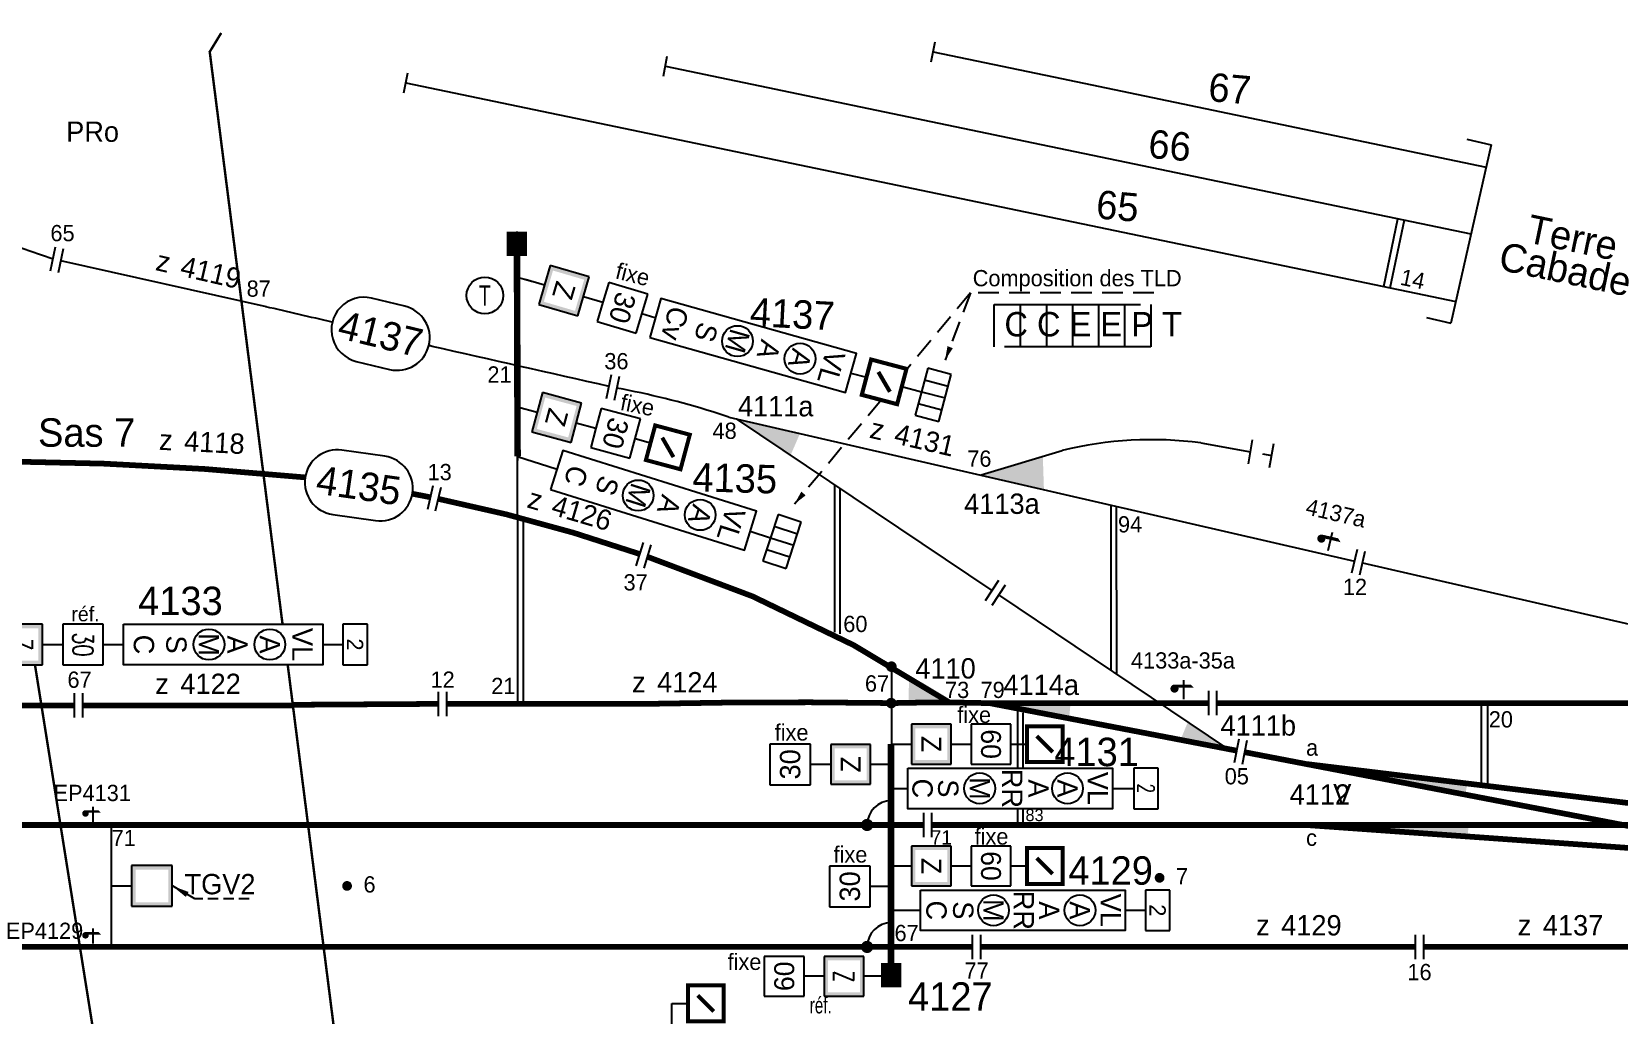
# Model space of a CAD drawing. Header units: metres. Extents: x 0 to 4410, y 0 to 594.
# Drawn here: x 2620.6 to 2815.9, y 289.7 to 410.6 of the extents above; entities that cross this region are included whole.
import ezdxf
from ezdxf.enums import TextEntityAlignment as Align

# ---------------------------------------------------------------- set-up
doc = ezdxf.new("R2010")
doc.units = ezdxf.units.M
for name, pattern in [('AXES', [36, 18, -6, 6, -6]), ('CACHE', [9.525, 6.35, -3.175]), ('CONTINU', [5000, 5000, 0])]:
    doc.linetypes.add(name, pattern=pattern)
doc.layers.add('Pk invisible', color=250, linetype='Continuous', plot=False)
doc.layers.add('PRI ES', color=7, linetype='Continuous')
doc.layers.add('voies', color=7, linetype='Continuous')
doc.styles.add('es_norme', font='es_isocp.shx')
doc.styles.add('FONT', font='com_font.shx', dxfattribs={"width": 0.7})
doc.styles.add('ISO8C1', font='es_isocp.shx')
doc.styles.add('SIMPLEX', font='simplex', dxfattribs={"width": 0.7})

# ---------------------------------------------------------------- blocks, each defined once
blk = doc.blocks.new('tecs')
at = {"linetype": 'CONTINU'}
blk.add_line((0, 0), (2, 0), dxfattribs=at)
at = {"linetype": 'CONTINU', "const_width": 0.5}
blk.add_lwpolyline([(2, 2.25), (6.5, 2.25), (6.5, -2.25), (2, -2.25)], close=True, dxfattribs=at)
blk.add_lwpolyline([(3.25, 1), (5.25, -1)], dxfattribs=at)
blk = doc.blocks.new('TELEPHONE')
blk.add_circle((0, 0), 2.25)
at = {"linetype": 'Continuous', "style": 'FONT', "width": 0.7}
blk.add_attdef('TEXTEG', text='', height=2.5, dxfattribs=at).set_placement((-4, -1), align=Align.RIGHT)
at = {"style": 'FONT', "width": 0.7}
blk.add_attdef('OO', text='', height=2.5, dxfattribs=at).set_placement((0, 0), align=Align.MIDDLE)
at = {"linetype": 'Continuous', "style": 'FONT', "width": 0.7}
blk.add_attdef('TEXTED', (4, -1), '', height=2.5, dxfattribs=at)
blk = doc.blocks.new('TCR')
at = {"linetype": 'Continuous'}
for p, q in [((2.5, 7.5), (-2.5, 7.5)), ((-2.5, 7.5), (-2.5, 2.5)), ((2.5, 2.5), (2.5, 7.5)), ((-2.5, 2.5), (0, 2.5)), ((0, 0), (0, 2.5)), ((0, 2.5), (2.5, 2.5))]:
    blk.add_line(p, q, dxfattribs=at)
for points in [[(-2.5, 7.5), (2.5, 7.5), (-2, 7), (2, 7)], [(-2.5, 2.5), (-2.5, 7.5), (-2, 3), (-2, 7)], [(2.5, 7.5), (2.5, 2.5), (2, 7), (2, 3)], [(2.5, 2.5), (-2.5, 2.5), (2, 3), (-2, 3)]]:
    blk.add_solid(points, dxfattribs=at)
at = {"linetype": 'Continuous', "style": 'SIMPLEX', "width": 0.7}
blk.add_attdef('OO', text='', height=2.5, dxfattribs=at).set_placement((0, 5), align=Align.MIDDLE)
blk = doc.blocks.new('TCD')
at = {"linetype": 'Continuous'}
for p, q in [((-2.5, 7.5), (-2.5, 2.5)), ((2.5, 7.5), (-2.5, 7.5)), ((2.5, 2.5), (2.5, 7.5)), ((-2.5, 2.5), (0, 2.5)), ((0, 2.5), (2.5, 2.5)), ((0, 0), (0, 2.5))]:
    blk.add_line(p, q, dxfattribs=at)
at = {"linetype": 'Continuous', "style": 'SIMPLEX', "width": 0.7}
blk.add_attdef('OO', text='', height=2.5, dxfattribs=at).set_placement((0, 5), align=Align.MIDDLE)
blk = doc.blocks.new('ID')
at = {"linetype": 'Continuous'}
for p, q in [((-2.5, 5.5), (-2.5, 2.5)), ((2.5, 5.5), (-2.5, 5.5)), ((2.5, 2.5), (2.5, 5.5)), ((-2.5, 2.5), (0, 2.5)), ((0, 2.5), (2.5, 2.5)), ((0, 0), (0, 2.5))]:
    blk.add_line(p, q, dxfattribs=at)
at = {"linetype": 'Continuous', "style": 'SIMPLEX', "width": 0.7}
blk.add_attdef('O', text='', height=2, dxfattribs=at).set_placement((0, 4), align=Align.MIDDLE)
blk = doc.blocks.new('HM')
at = {"const_width": 0.6}
blk.add_lwpolyline([(-0.3, 0, 1), (0.3, 0, 1)], format="xyb", close=True, dxfattribs=at)
at = {"color": 7, "linetype": 'Continuous', "style": 'es_norme', "flags": 1}
blk.add_attdef('KI', (2.01, 1.77), '', height=2, dxfattribs=at)
at = {"linetype": 'Continuous', "style": 'es_norme'}
blk.add_attdef('HM', (2.02, -0.81), '', height=2, dxfattribs=at)
blk = doc.blocks.new('nzone')
at = {"style": 'es_norme'}
blk.add_text('z', height=2.5, dxfattribs=at).set_placement((-1.78, 1.41))
blk.add_attdef('ZONE', (1.31, 1.41), '', height=2.5, dxfattribs=at)
blk = doc.blocks.new('tld')
at = {"linetype": 'CONTINU'}
for p, q in [((-3, 5.5), (-3, 2.5)), ((3, 5.5), (-3, 5.5)), ((-1.5, 2.5), (-1.5, 5.5)), ((0, 2.5), (0, 5.5)), ((1.5, 2.5), (1.5, 5.5)), ((3, 2.5), (3, 5.5)), ((-3, 2.5), (0, 2.5)), ((0, 0), (0, 2.5)), ((0, 2.5), (3, 2.5))]:
    blk.add_line(p, q, dxfattribs=at)
blk = doc.blocks.new('FIXE')
at = {"linetype": 'CACHE', "style": 'ISO8C1'}
blk.add_text('fixe', height=2, dxfattribs=at).set_placement((0, 0))
blk = doc.blocks.new('REF')
at = {"linetype": 'CACHE', "style": 'FONT', "width": 0.7}
blk.add_text('réf.', height=2, dxfattribs=at).set_placement((0, 0))
blk = doc.blocks.new('PDI_')
at = {"linetype": 'AXES'}
blk.add_line((0, 2.81), (0, 0.5), dxfattribs=at)
at = {"const_width": 0.5}
blk.add_lwpolyline([(-1.36, 1.78, 1), (-0.86, 1.78, 1)], format="xyb", close=True, dxfattribs=at)
blk.add_solid([(-1.11, 2.28), (0.89, 2.28), (-0.62, 1.88), (1.29, 1.88)])
at = {"style": 'ISO8C1'}
blk.add_attdef('XX', text='', height=2, dxfattribs=at).set_placement((-0.07, 4.25), align=Align.CENTER)
blk.add_attdef('TYPE', text='', height=2.5, dxfattribs=at).set_placement((-3.46, 1.11), align=Align.RIGHT)
blk = doc.blocks.new('PTEAG')
blk.add_line((0, 1.5), (0, -1.5))
blk = doc.blocks.new('*U130', base_point=(3443.5, 759.35))
at = {"linetype": 'Continuous'}
for p, q in [((3443.1, 759.39), (3443.1, 769.5)), ((3443.9, 759.3), (3443.9, 769.5))]:
    blk.add_line(p, q, dxfattribs=at)

msp = doc.modelspace()

# ---------------------------------------------------------------- linework, layer by layer
at = {"linetype": 'Continuous'}
for p, q in [((2731.312, 406.904), (2731.786, 409.37)), ((2731.549, 408.137), (2746.353, 405.053)), ((2698.348, 405.162), (2698.822, 407.629)), ((2698.585, 406.395), (2743.859, 396.964)), ((2666.4, 403.112), (2666.874, 405.579)), ((2666.632, 404.318), (2742.883, 388.434)), ((2746.353, 405.053), (2799.589, 393.964)), ((2743.859, 396.964), (2797.729, 385.743)), ((2742.883, 388.434), (2795.85, 377.435)), ((2787.011, 379.266), (2788.75, 387.613)), ((2787.795, 379.104), (2789.536, 387.466)), ((2680.31, 386.022), (2680.31, 381.51)), ((2680.353, 383.529), (2680.398, 357.865)), ((2680.398, 380.423), (2682.125, 379.917)), ((2764.496, 360.008), (2770.597, 358.935)), ((2737.467, 356.085), (2747.421, 359.079)), ((2772.074, 358.675), (2773.215, 358.475)), ((2719.398, 354.879), (2719.398, 336.739)), ((2720.076, 354.424), (2720.076, 336.543)), ((2753.411, 352.372), (2753.411, 332.053)), ((2754.085, 352.218), (2754.093, 331.595)), ((2680.398, 350.853), (2680.398, 327.905)), ((2681.076, 350.735), (2681.076, 327.905)), ((2629.407, 335.211), (2631.907, 335.211)), ((2726.404, 332.521), (2726.412, 319.946)), ((2741.919, 326.998), (2741.919, 320.004)), ((2742.596, 326.802), (2742.596, 320.004)), ((2726.344, 320.59), (2726.344, 294.358)), ((2741.919, 315.004), (2741.919, 313)), ((2742.596, 315.004), (2742.596, 313)), ((2630.398, 298), (2630.398, 313)), ((2725.889, 294.384), (2727.398, 294.384)), ((2699.398, 282.524), (2699.398, 291.047))]:
    msp.add_line(p, q, dxfattribs=at)
for p, q in [((2800.212, 396.713), (2795.247, 374.772)), ((2797.239, 397.386), (2800.212, 396.713)), ((2792.275, 375.444), (2795.247, 374.772)), ((2738.795, 341.862), (2707.353, 362.963)), ((2767.829, 322.377), (2739.626, 341.304))]:
    msp.add_line(p, q)
at = {"linetype": 'CACHE', "ltscale": 0.4}
for p, q in [((2736.127, 378.467), (2728.216, 368.971)), ((2736.124, 378.467), (2733.02, 370.192)), ((2758.688, 378.467), (2736.124, 378.467)), ((2725.156, 365.297), (2714.474, 352.474))]:
    msp.add_line(p, q, dxfattribs=at)
at = {"linetype": 'AXES'}
for p, q in [((2742.262, 377.038), (2742.262, 371.839)), ((2745.474, 377.038), (2745.474, 371.839)), ((2748.685, 377.038), (2748.685, 371.839)), ((2751.897, 377.038), (2751.897, 371.839)), ((2755.108, 377.038), (2755.108, 371.839))]:
    msp.add_line(p, q, dxfattribs=at)
at = {"linetype": 'Continuous'}
for points, const_width in [([(2647.033, 372.562), (2642.506, 408.144), (2643.921, 410.467)], 0.3), ([(2680.31, 386.022), (2680.31, 383.014)], 2.5), ([(2680.31, 386.022), (2680.398, 358.365)], 0.8), ([(2646.411, 377.449), (2648.656, 359.807)], 0.3), ([(2650.264, 347.172), (2648.656, 359.807)], 0.3), ([(2649.579, 352.55), (2651.467, 337.711)], 0.3), ([(2620.998, 332.711), (2631.101, 269.307), (2634.809, 246.039)], 0.3), ([(2652.104, 332.711), (2652.74, 327.711), (2664.411, 235.982), (2665.778, 225.242), (2665.778, 225.242), (2667.62, 223.314)], 0.3), ([(2737.417, 328), (2765.453, 328)], 0.7), ([(2768.92, 322.143), (2738.454, 328)], 0.7), ([(2766.453, 328), (2862.911, 328)], 0.7), ([(2726.344, 322.952), (2726.356, 296.022)], 0.8), ([(2858.92, 304.84), (2769.902, 321.954)], 0.7), ([(2726.356, 296.022), (2726.356, 293.014)], 2.5)]:
    msp.add_lwpolyline(points, dxfattribs=dict(at, const_width=const_width))
msp.add_lwpolyline([(2649.485, 376.758), (2624.196, 382.44)])
for points in [[(2660.543, 370.055), (2664.646, 369.062, 1), (2666.526, 376.838), (2662.424, 377.83, 1), (2660.543, 370.055, 1)], [(2657.643, 351.215), (2662.924, 350.456, 1), (2664.063, 358.374), (2658.782, 359.134, 1), (2657.643, 351.215, 1)]]:
    msp.add_lwpolyline(points, format="xyb", dxfattribs=at)
for points in [[(2696.676, 372.988), (2720.738, 366.205), (2722.095, 371.017), (2698.032, 377.8)], [(2684.467, 354.305), (2708.324, 346.831), (2709.818, 351.603), (2685.962, 359.076)], [(2631.907, 337.711), (2656.407, 337.711), (2656.407, 332.711), (2631.907, 332.711)], [(2728.412, 320.004), (2753.599, 320.004), (2753.599, 315.004), (2728.412, 315.004)], [(2729.996, 304.999), (2755.182, 304.999), (2755.182, 299.999), (2729.996, 299.999)]]:
    msp.add_lwpolyline(points, close=True, dxfattribs=at)
at = {"linetype": 'AXES'}
msp.add_lwpolyline([(2739.051, 377.038), (2758.32, 377.038), (2758.32, 371.839), (2739.051, 371.839)], close=True, dxfattribs=at)
at = {"linetype": 'Continuous'}
for points in [[(2695.705, 375.931), (2695.705, 375.931), (2697.291, 375.466)], [(2680.398, 350.735), (2680.398, 358.365), (2685.152, 356.813)], [(2726.412, 313), (2726.412, 317.504), (2728.412, 317.504)], [(2630.398, 298), (2630.398, 308)], [(2726.412, 297.995), (2726.412, 302.499), (2729.996, 302.499)]]:
    msp.add_lwpolyline(points, dxfattribs=at)
at = {"linetype": 'CACHE'}
for points in [[(2732.999, 370.186, 0, 0.7, 0), (2733.633, 371.8, 0.7, 0.7, 0)], [(2714.453, 352.476, 0, 0.7, 0), (2715.583, 353.791, 0.7, 0.7, 0)], [(2637.898, 305.5, 0, 0.7, 0), (2639.732, 304.457, 0.7, 0.7, 0)]]:
    msp.add_lwpolyline(points, format="xyseb", dxfattribs=at)
at = {"linetype": 'CACHE', "const_width": 0.7}
msp.add_lwpolyline([(2654.258, 355.775, 0.0227861), (2617.008, 357.747)], format="xyb", dxfattribs=at)
at = {"linetype": 'Continuous', "const_width": 0.7}
for points in [[(2669.676, 353.327, 0.0028912), (2667.44, 353.76)], [(2695.45, 346.335, 0.0326604), (2670.657, 353.129, 0.0326604)], [(2733.605, 328.043, 0.0671559), (2696.398, 346)], [(2696.242, 327.905, -0.0095936), (2726.407, 328)], [(2737.417, 328.024, 0.011792), (2726.407, 327.998)]]:
    msp.add_lwpolyline(points, format="xyb", dxfattribs=at)
at = {"linetype": 'Continuous'}
for points, const_width in [([(2726.042, 332.486, 1), (2726.757, 332.486, 1)], 0.585), ([(2726.023, 328, 1), (2726.738, 328, 1)], 0.585), ([(2723.037, 313, 1), (2723.787, 313, 1)], 0.75), ([(2723.037, 297.995, 1), (2723.787, 297.995, 1)], 0.75)]:
    msp.add_lwpolyline(points, format="xyb", close=True, dxfattribs=dict(at, const_width=const_width))
at = {"const_width": 0.7}
for points in [[(2593.63, 327.711), (2621.795, 327.711)], [(2652.74, 327.791), (2670.681, 327.905)], [(2671.681, 327.905), (2696.242, 327.905)], [(2593.63, 313), (2624.139, 313)], [(2654.612, 313), (2730.398, 313)], [(2731.398, 313), (2759.417, 313)], [(2759.417, 313), (2900.911, 313)], [(2593.626, 298), (2626.529, 298)], [(2656.52, 298), (2736.398, 298)], [(2737.398, 298), (2759.417, 298)], [(2759.417, 298), (2790.911, 298)], [(2791.911, 298), (2928.411, 298)]]:
    msp.add_lwpolyline(points, dxfattribs=at)
at = {"linetype": 'CACHE', "const_width": 0.7}
for points in [[(2621.795, 327.711), (2625.875, 327.711)], [(2626.875, 327.711), (2652.74, 327.711)], [(2624.139, 313), (2654.612, 313)], [(2626.529, 298), (2656.52, 298)]]:
    msp.add_lwpolyline(points, dxfattribs=at)
at = {"linetype": 'CACHE', "ltscale": 0.2}
msp.add_lwpolyline([(2647.364, 303.915), (2640.669, 303.925), (2637.898, 305.5)], dxfattribs=at)
at = {"linetype": 'Continuous'}
for centre in [(2707.46, 372.545), (2715.16, 370.375), (2695.234, 353.552), (2702.868, 351.16), (2642.407, 335.211), (2649.907, 335.211), (2737.269, 317.504), (2748.079, 317.504), (2738.97, 302.499), (2749.608, 302.499)]:
    msp.add_circle(centre, 1.9, dxfattribs=at)
for centre, radius, start, end in [((2703.834, 622.117), 252.642, 240.48823, 251.39358), ((2375.632, -816.844), 1224.614, 76.688588, 77.08178), ((2375.632, -816.844), 1224.614, 76.097329, 76.116799), ((-10363.6, -57257.53), 59084.871, 77.23471296, 77.25636844), ((2674.624, 269.167), 99.239, 72.53, 79.54696), ((2674.624, 269.167), 99.239, 71.3266, 72.53), ((2758.402, 314.645), 45.771, 82.34913, 103.88148), ((2726.412, 313), 3, 90, 180), ((2726.412, 297.995), 3, 90, 180)]:
    msp.add_arc(centre, radius, start, end, dxfattribs=at)
msp.add_ellipse((2625.85, -75.133), major_axis=(20.062, 430.985), ratio=0.6392633, start_param=-0.2393232, end_param=-0.1875203, dxfattribs=at)
msp.add_solid([(2728.564, 331.316), (2728.528, 328.034), (2733.5, 328.067)], dxfattribs=at)
at = {"layer": 'voies', "linetype": 'Continuous'}
for p, q in [((2622.915, 381.212), (2623.534, 384.147)), ((2623.893, 381.006), (2624.512, 383.941)), ((2691.341, 365.498), (2691.961, 368.433)), ((2692.32, 365.291), (2692.939, 368.227)), ((2706.398, 363.182), (2783.411, 345.475)), ((2669.333, 351.869), (2670.021, 354.789)), ((2670.306, 351.64), (2670.994, 354.56)), ((2695.003, 344.903), (2695.897, 347.767)), ((2695.958, 344.605), (2696.851, 347.469)), ((2783.075, 344.013), (2783.747, 346.936)), ((2784.05, 343.789), (2784.722, 346.712)), ((2784.386, 345.25), (2859.411, 328)), ((2737.967, 340.611), (2739.624, 343.112)), ((2738.8, 340.059), (2740.458, 342.56)), ((2625.875, 326.211), (2625.875, 329.211)), ((2626.875, 326.211), (2626.875, 329.211)), ((2670.681, 326.405), (2670.681, 329.405)), ((2671.681, 326.405), (2671.681, 329.405)), ((2765.453, 326.5), (2765.453, 329.5)), ((2766.453, 326.5), (2766.453, 329.5)), ((2768.637, 320.67), (2769.203, 323.616)), ((2769.619, 320.481), (2770.185, 323.427)), ((2730.398, 311.5), (2730.398, 314.5)), ((2731.398, 311.5), (2731.398, 314.5)), ((2736.398, 296.5), (2736.398, 299.5)), ((2737.398, 296.5), (2737.398, 299.5)), ((2790.911, 296.5), (2790.911, 299.5)), ((2791.911, 296.5), (2791.911, 299.5))]:
    msp.add_line(p, q, dxfattribs=at)
at = {"layer": 'voies', "linetype": 'Continuous', "const_width": 0.7}
for points in [[(2777.411, 320.51), (2839.411, 313)], [(2777.411, 313), (2839.411, 308.591)]]:
    msp.add_lwpolyline(points, dxfattribs=at)
at = {"layer": 'voies', "linetype": 'Continuous'}
for points in [[(2707.353, 362.963), (2713.996, 358.505), (2715.149, 361.17)], [(2737.379, 356.059), (2745.04, 358.363), (2745.176, 354.266)], [(2738.454, 328), (2748.454, 328), (2748.274, 326.112)], [(2767.881, 322.343), (2762.898, 325.686), (2761.988, 323.475)], [(2777.411, 320.51), (2797.052, 316.735), (2797.266, 318.105)], [(2777.411, 313), (2797.361, 311.581), (2797.411, 313)]]:
    msp.add_solid(points, dxfattribs=at)

# ---------------------------------------------------------------- block references
at = {"linetype": 'Continuous'}
for name, p, rotation, values in [('nzone', (2637.148, 379.53), 347.0676272035876, {'ZONE': '4119'}), ('nzone', (2637.931, 357.679), 357.0399008834775, {'ZONE': '4118'}), ('nzone', (2725.009, 358.903), 347.0511246189251, {'ZONE': '4131'}), ('nzone', (2682.736, 350.26), 343.5790891792075, {'ZONE': '4126'}), ('TCR', (2614.407, 335.211), 270, {'OO': 'Z'}), ('TCD', (2621.907, 335.211), 270, {'OO': '30'}), ('ID', (2753.749, 317.504), 270, {'O': '2'})]:
    msp.add_blockref(name, p, dxfattribs=dict(at, rotation=rotation)).add_auto_attribs(values)
ref = msp.add_blockref('TCR', (2681.312, 380.155), dxfattribs=dict(at, rotation=253.6453642990877))
ref.add_attrib('OO', 'Z', dxfattribs={"linetype": 'Continuous', "height": 2.5, "rotation": 253.64536, "style": 'es_norme'}).set_placement((2686.11, 378.747), align=Align.MIDDLE)
for name, p, values in [('TELEPHONE', (2676.37, 378.159), {'OO': 'T'}), ('nzone', (2637.584, 327.711), {'ZONE': '4122'}), ('nzone', (2696.262, 327.905), {'ZONE': '4124'}), ('nzone', (2773.065, 298), {'ZONE': '4129'}), ('nzone', (2805.267, 298), {'ZONE': '4137'})]:
    msp.add_blockref(name, p, dxfattribs=at).add_auto_attribs(values)
ref = msp.add_blockref('TCD', (2688.508, 378.043), dxfattribs=dict(at, rotation=253.6453642990877))
ref.add_attrib('OO', '30', dxfattribs={"linetype": 'Continuous', "height": 2.5, "rotation": 253.64536, "style": 'es_norme'}).set_placement((2693.306, 376.635), align=Align.MIDDLE)
for name, p, rotation in [('tecs', (2721.399, 368.618), 345.1835050557866), ('tld', (2727.683, 366.956), 255.1835050557857), ('tld', (2709.151, 349.122), 251.92470437145), ('TCR', (2630.398, 305.5), 270)]:
    msp.add_blockref(name, p, dxfattribs=dict(at, rotation=rotation))
ref = msp.add_blockref('TCR', (2680.382, 364.444), dxfattribs=dict(at, rotation=254.9571966077486))
ref.add_attrib('OO', 'Z', dxfattribs={"linetype": 'Continuous', "height": 2.5, "rotation": 254.9572, "style": 'es_norme'}).set_placement((2685.211, 363.146), align=Align.MIDDLE)
ref = msp.add_blockref('TCD', (2687.625, 362.497), dxfattribs=dict(at, rotation=254.9571966077486))
ref.add_attrib('OO', '30', dxfattribs={"linetype": 'Continuous', "height": 2.5, "rotation": 254.9572, "style": 'es_norme'}).set_placement((2692.454, 361.2), align=Align.MIDDLE)
at = {"linetype": 'Continuous', "xscale": 0.98, "yscale": 0.98, "zscale": 0.98, "rotation": 344.9571966077485}
msp.add_blockref('tecs', (2694.868, 360.551), dxfattribs=at)
at = {"linetype": 'AXES', "rotation": 347}
msp.add_blockref('PDI_', (2780.003, 346.258), dxfattribs=at).add_auto_attribs({'XX': '4137a'})
at = {"linetype": 'Continuous'}
ref = msp.add_blockref('ID', (2656.407, 335.211), dxfattribs=dict(at, rotation=270))
ref.add_attrib('O', '2', dxfattribs={"linetype": 'Continuous', "height": 2, "rotation": 270, "style": 'es_norme'}).set_placement((2660.407, 335.211), align=Align.MIDDLE)
at = {"linetype": 'AXES'}
msp.add_blockref('PDI_', (2762.355, 328), dxfattribs=at).add_auto_attribs({'XX': '4133a-35a'})
at = {"linetype": 'Continuous'}
for name, p in [('FIXE', (2734.509, 325.559)), ('*U130', (2799.411, 317.845)), ('FIXE', (2736.645, 310.585)), ('FIXE', (2706.241, 295.161)), ('REF', (2716.354, 289.815))]:
    msp.add_blockref(name, p, dxfattribs=at)
ref = msp.add_blockref('TCR', (2726.412, 322.952), dxfattribs=dict(at, xscale=0.98, yscale=0.98, zscale=0.98, rotation=269.9999999999807))
ref.add_attrib('OO', 'Z', dxfattribs={"linetype": 'Continuous', "height": 2.45, "rotation": 270, "style": 'es_norme'}).set_placement((2731.312, 322.952), align=Align.MIDDLE)
ref = msp.add_blockref('TCD', (2733.762, 322.952), dxfattribs=dict(at, xscale=0.98, yscale=0.98, zscale=0.98, rotation=269.9999999999807))
ref.add_attrib('OO', '60', dxfattribs={"linetype": 'Continuous', "height": 2.45, "rotation": 270, "style": 'es_norme'}).set_placement((2738.662, 322.952), align=Align.MIDDLE)
at = {"linetype": 'Continuous', "xscale": 0.98, "yscale": 0.98, "zscale": 0.98}
for p in [(2741.112, 322.952), (2741.112, 307.957), (2699.398, 291.047)]:
    msp.add_blockref('tecs', p, dxfattribs=at)
at = {"linetype": 'Continuous'}
ref = msp.add_blockref('TCD', (2718.934, 320.459), dxfattribs=dict(at, rotation=89.99999999999999))
ref.add_attrib('OO', '30', dxfattribs={"linetype": 'Continuous', "height": 2.5, "rotation": 90, "style": 'es_norme'}).set_placement((2713.934, 320.459), align=Align.MIDDLE)
ref = msp.add_blockref('TCR', (2726.284, 320.459), dxfattribs=dict(at, xscale=0.98, yscale=0.98, zscale=0.98, rotation=89.99999999998064))
ref.add_attrib('OO', 'Z', dxfattribs={"linetype": 'Continuous', "height": 2.45, "rotation": 90, "style": 'es_norme'}).set_placement((2721.384, 320.459), align=Align.MIDDLE)
ref = msp.add_blockref('PDI_', (2628.103, 313), dxfattribs=dict(at, xscale=0.8, yscale=0.8, zscale=0.8))
ref.add_attrib('XX', 'EP4131', dxfattribs={"height": 2, "style": 'ISO8C1'}).set_placement((2628.046, 315.944), align=Align.CENTER)
ref = msp.add_blockref('TCR', (2726.412, 307.957), dxfattribs=dict(at, xscale=0.98, yscale=0.98, zscale=0.98, rotation=269.9999999999807))
ref.add_attrib('OO', 'Z', dxfattribs={"linetype": 'Continuous', "height": 2.45, "rotation": 270, "style": 'es_norme'}).set_placement((2731.312, 307.957), align=Align.MIDDLE)
ref = msp.add_blockref('TCD', (2733.762, 307.957), dxfattribs=dict(at, xscale=0.98, yscale=0.98, zscale=0.98, rotation=269.9999999999807))
ref.add_attrib('OO', '60', dxfattribs={"linetype": 'Continuous', "height": 2.45, "rotation": 270, "style": 'es_norme'}).set_placement((2738.662, 307.957), align=Align.MIDDLE)
for p, values in [((2659.411, 305.5), {'HM': '6'}), ((2759.411, 306.5), {'HM': '7'})]:
    msp.add_blockref('HM', p).add_auto_attribs(values)
ref = msp.add_blockref('TCD', (2726.284, 305.442), dxfattribs=dict(at, rotation=89.99999999999999))
ref.add_attrib('OO', '30', dxfattribs={"linetype": 'Continuous', "height": 2.5, "rotation": 90, "style": 'es_norme'}).set_placement((2721.284, 305.442), align=Align.MIDDLE)
ref = msp.add_blockref('ID', (2755.182, 302.499), dxfattribs=dict(at, rotation=270))
ref.add_attrib('O', '2', dxfattribs={"linetype": 'Continuous', "height": 2, "rotation": 270, "style": 'es_norme'}).set_placement((2759.182, 302.499), align=Align.MIDDLE)
ref = msp.add_blockref('PDI_', (2628.103, 298), dxfattribs=dict(at, xscale=0.8, yscale=0.8, zscale=0.8))
ref.add_attrib('XX', 'EP4129', dxfattribs={"height": 2, "style": 'ISO8C1'}).set_placement((2622.179, 298.979), align=Align.CENTER)
ref = msp.add_blockref('TCD', (2718.111, 294.384), dxfattribs=dict(at, xscale=0.98, yscale=0.98, zscale=0.98, rotation=89.99999999998064))
ref.add_attrib('OO', '60', dxfattribs={"linetype": 'Continuous', "height": 2.45, "rotation": 90, "style": 'es_norme'}).set_placement((2713.211, 294.384), align=Align.MIDDLE)
at = {"linetype": 'Continuous', "xscale": 0.98, "yscale": 0.98, "zscale": 0.98, "rotation": 89.99999999998064}
msp.add_blockref('TCR', (2725.461, 294.384), dxfattribs=at).add_auto_attribs({'OO': 'Z'})
at = {"layer": 'voies', "linetype": 'Continuous', "rotation": 170.0225237556499}
for p in [(2770.597, 358.935), (2773.215, 358.475)]:
    msp.add_blockref('PTEAG', p, dxfattribs=at)

# ---------------------------------------------------------------- texts
at = {"linetype": 'Continuous', "style": 'es_norme'}
for s, height, rotation, p in [('67', 3.5, 355.04892, (2765.303, 402.099)), ('66', 3.5, 355.04892, (2757.917, 395.111)), ('65', 3.5, 355.04892, (2751.497, 387.657)), ('fixe', 2, 345.97214, (2692.311, 380.292)), ('fixe', 2, 348.74031, (2692.921, 364.095))]:
    msp.add_text(s, height=height, rotation=rotation, dxfattribs=at).set_placement(p)
for s, height, p in [('PRo', 2.5, (2628.09, 398.319)), ('87', 2, (2648.53, 379.009)), ('21', 2, (2678.169, 368.439)), ('Sas 7', 3.5, (2627.358, 361.295)), ('21', 2, (2678.639, 330.11)), ('67', 2, (2724.634, 330.422)), ('TGV2', 2.5, (2643.774, 305.724)), ('67', 2, (2728.274, 299.708))]:
    msp.add_text(s, height=height, dxfattribs=at).set_placement(p, align=Align.MIDDLE_CENTER)
for s, p in [('Terre', (2809.876, 383.594)), ('Cabade', (2808.993, 379.695))]:
    msp.add_text(s, height=3.5, rotation=348.23307, dxfattribs=at).set_placement(p, align=Align.CENTER)
for s, height, p in [('Composition des TLD', 2, (2736.409, 379.293)), ('réf.', 1.8, (2625.475, 338.067)), ('fixe', 2, (2712.04, 323.391)), ('a', 2, (2777.438, 321.523)), ('fixe', 2, (2719.283, 308.374)), ('c', 2, (2777.438, 310.432))]:
    msp.add_text(s, height=height, dxfattribs=at).set_placement(p)
at = {"style": 'es_norme'}
msp.add_text('14', height=2, rotation=348.27058, dxfattribs=at).set_placement((2788.911, 379.5))
at = {"linetype": 'Continuous', "lineweight": 50, "style": 'es_norme'}
for s, rotation, p in [('4137', 357.01174, (2714.209, 375.888)), ('4135', 358.34847, (2707.135, 355.677))]:
    msp.add_text(s, height=3.5, rotation=rotation, dxfattribs=at).set_placement(p, align=Align.MIDDLE)
at = {"linetype": 'Continuous', "style": 'es_norme'}
for s, height, rotation, p in [('4137', 3.5, 346.40269, (2663.535, 373.446)), ('Cv', 2.5, 254.01174, (2699.76, 374.716)), ('S', 2.5, 254.01174, (2703.61, 373.63)), ('M', 2.5, 254.01174, (2707.46, 372.545)), ('A', 2.5, 254.01174, (2711.31, 371.46)), ('A', 2.5, 254.01174, (2715.16, 370.375)), ('VL', 2.5, 254.01174, (2719.01, 369.289)), ('4135', 3.5, 351.81626, (2660.853, 354.795)), ('C', 2.5, 252.36021, (2687.6, 355.943)), ('S', 2.5, 252.36021, (2691.417, 354.747)), ('M', 2.5, 252.36021, (2695.234, 353.552)), ('A', 2.5, 252.36021, (2699.051, 352.356)), ('A', 2.5, 252.36021, (2702.868, 351.16)), ('VL', 2.5, 252.36021, (2706.685, 349.964)), ('C', 2.5, 270, (2634.407, 335.211)), ('S', 2.5, 270, (2638.407, 335.211)), ('M', 2.5, 270, (2642.407, 335.211)), ('A', 2.5, 270, (2645.907, 335.211)), ('A', 2.5, 270, (2649.907, 335.211)), ('VL', 2.5, 270, (2653.907, 335.211)), ('C', 2.5, 270, (2730.236, 317.504)), ('S', 2.5, 270, (2733.398, 317.504)), ('M', 2.5, 270, (2737.269, 317.504)), ('RR', 2.5, 270, (2741.274, 317.504)), ('A', 2.5, 270, (2744.51, 317.504)), ('A', 2.5, 270, (2748.079, 317.504)), ('VL', 2.5, 270, (2751.815, 317.504)), ('RR', 2.5, 270, (2742.698, 302.499)), ('C', 2.5, 270, (2731.951, 302.499)), ('S', 2.5, 270, (2735.243, 302.499)), ('M', 2.5, 270, (2738.97, 302.499)), ('A', 2.5, 270, (2745.826, 302.499)), ('A', 2.5, 270, (2749.608, 302.499)), ('VL', 2.5, 270, (2753.391, 302.499))]:
    msp.add_text(s, height=height, rotation=rotation, dxfattribs=at).set_placement(p, align=Align.MIDDLE)
at = {"style": 'es_norme'}
for s, height, p in [('4111a', 2.5, (2707.51, 363.283)), ('4110', 2.5, (2729.347, 331.024)), ('4114a', 2.5, (2740.191, 328.994)), ('4111b', 2.5, (2766.911, 324)), ('83', 1.5, (2742.901, 313.473))]:
    msp.add_text(s, height=height, dxfattribs=at).set_placement(p)
msp.add_text('4113a', height=2.5, rotation=0.28334, dxfattribs=at).set_placement((2740.006, 352.523), align=Align.MIDDLE_CENTER)
for s, p in [('94', (2755.78, 350)), ('20', (2801.411, 326))]:
    msp.add_text(s, height=2, dxfattribs=at).set_placement(p, align=Align.MIDDLE_CENTER)
at = {"linetype": 'Continuous', "lineweight": 50, "style": 'es_norme'}
for s, p in [('4133', (2638.899, 340.576)), ('4131', (2751.658, 321.99)), ('4129', (2753.389, 307.4)), ('4127', (2733.658, 291.921))]:
    msp.add_text(s, height=3.5, dxfattribs=at).set_placement(p, align=Align.MIDDLE)
at = {"style": 'es_norme'}
for s, p in [('4112', (2775.411, 316.75)), ('V', (2780.78, 316.779))]:
    msp.add_text(s, height=2.5, dxfattribs=at).set_placement(p, align=Align.MIDDLE_LEFT)
at = {"linetype": 'AXES', "insert": (2740.313, 376.124), "char_height": 3, "attachment_point": 1, "style": 'es_norme'}
msp.add_mtext_dynamic_manual_height_columns('C C E E P T', width=23.36761, gutter_width=15, heights=[0], dxfattribs=at)
at = {"layer": 'Pk invisible', "style": 'es_norme'}
for s, p in [('65', (2624.388, 385.836)), ('36', (2692.558, 370.076)), ('48', (2705.876, 361.509)), ('12', (2783.453, 342.3)), ('73', (2734.493, 329.625)), ('79', (2738.859, 329.625)), ('05', (2768.911, 319)), ('16', (2791.399, 294.901))]:
    msp.add_text(s, height=2, dxfattribs=at).set_placement(p, align=Align.MIDDLE_CENTER)
at = {"layer": 'Pk invisible', "linetype": 'Continuous', "style": 'es_norme'}
for s, p in [('13', (2670.804, 356.433)), ('37', (2694.92, 342.862)), ('67', (2626.484, 330.88)), ('12', (2671.169, 330.886))]:
    msp.add_text(s, height=2, dxfattribs=at).set_placement(p, align=Align.MIDDLE_CENTER)
at = {"layer": 'Pk invisible', "style": 'es_norme'}
msp.add_text('76', height=2, dxfattribs=at).set_placement((2735.744, 357.087))
at = {"layer": 'PRI ES', "style": 'es_norme'}
msp.add_text('60', height=2, dxfattribs=at).set_placement((2720.479, 336.744))
for s, height, p in [('71', 2, (2631.928, 311.397)), ('71', 1.75, (2732.554, 311.474)), ('77', 2, (2736.887, 295.087))]:
    msp.add_text(s, height=height, dxfattribs=at).set_placement(p, align=Align.MIDDLE_CENTER)

doc.saveas('drawing.dxf')
